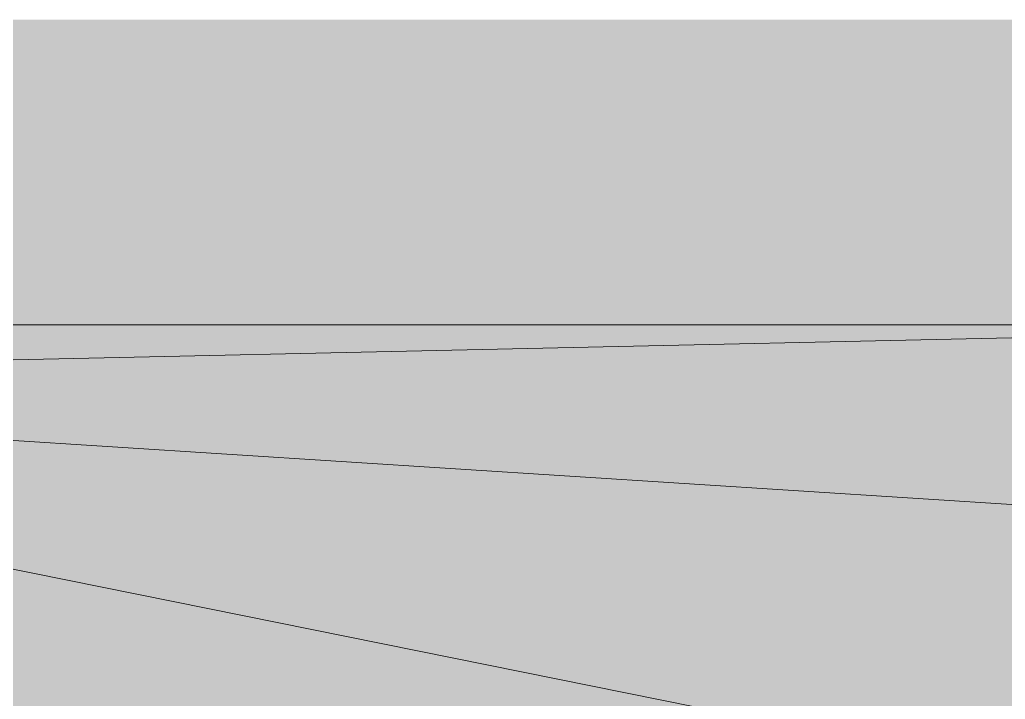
# Model space of a CAD drawing. Header units: millimetres. Extents: x -44638 to 64413, y -26305 to 6660.
# Drawn here: x -16178 to -9803, y 2263 to 6660 of the extents above; entities that cross this region are included whole.
import ezdxf

# ---------------------------------------------------------------- set-up
doc = ezdxf.new("R2010")
doc.units = ezdxf.units.MM
doc.layers.add('A-FLOR', color=192, linetype='Continuous', lineweight=9)
doc.layers.add('A-FLOR-PATT', color=8, linetype='Continuous', lineweight=9)

msp = doc.modelspace()

# ---------------------------------------------------------------- hatches: boundary and pattern name
at = {"layer": 'A-FLOR-PATT', "lineweight": 5}
h = msp.add_hatch(dxfattribs=at)
h.set_pattern_fill('FP_44', color=254, style=0, pattern_type=2)
h.set_pattern_definition([(359.97434, (-16.88, -5.97), (812.2859, 202.8202), [33.507, -575.708, -3858.359]), (359.97434, (-16.88, -5.97), (812.2859, 202.8202), [-609.215, 33.507, -575.708, -3249.145]), (359.97434, (-16.88, -5.97), (812.2859, 202.8202), [-1218.429, 33.507, -1184.922, -2030.715]), (359.97434, (-16.88, -5.97), (812.2859, 202.8202), [-2436.858, 33.507, -575.708, -1421.501]), (359.97434, (-16.88, -5.97), (812.2859, 202.8202), [-3046.073, 33.507, -372.636, -1015.358]), (359.97434, (-16.88, -5.97), (812.2859, 202.8202), [-3452.216, 33.507, -981.851]), (119.98, (287.73, 95.48), (-582.0093, 602.5172), [33.527, -576.058, -3860.709]), (119.98, (287.73, 95.48), (-582.0093, 602.5172), [-609.586, 33.527, -576.058, -3251.123]), (119.98, (287.73, 95.48), (-582.0093, 602.5172), [-1219.171, 33.527, -1185.644, -2031.952]), (119.98, (287.73, 95.48), (-582.0093, 602.5172), [-2438.342, 33.527, -576.058, -1422.366]), (119.98, (287.73, 95.48), (-582.0093, 602.5172), [-3047.928, 33.527, -372.863, -1015.976]), (119.98, (287.73, 95.48), (-582.0093, 602.5172), [-3454.318, 33.527, -982.449]), (240.007, (389.26, 501.8), (-230.2826, -805.3377), [33.514, -575.835, -3859.212]), (240.007, (389.26, 501.8), (-230.2826, -805.3377), [-609.349, 33.514, -575.835, -3249.863]), (240.007, (389.26, 501.8), (-230.2826, -805.3377), [-1218.699, 33.514, -1185.184, -2031.164]), (240.007, (389.26, 501.8), (-230.2826, -805.3377), [-2437.397, 33.514, -575.835, -1421.815]), (240.007, (389.26, 501.8), (-230.2826, -805.3377), [-3046.746, 33.514, -372.719, -1015.582]), (240.007, (389.26, 501.8), (-230.2826, -805.3377), [-3452.979, 33.514, -982.068])])
h.paths.add_polyline_path([(-9238.9, 4685.3), (-9201.8, 4685.3), (-9255.1, 6660.3), (-20652.1, 6660.3), (-30280.6, 4685.3), (-11007.9, 4685.3)])
h = msp.add_hatch(dxfattribs=at)
h.set_pattern_fill('FP_30', color=53, style=0, pattern_type=2)
h.set_pattern_definition([(223.46, (18184.12, -2522.065), (2.49779, -131.05225), [286.873, -95.624]), (317.767, (18114.71, -2587.84), (2.49828, -131.052), [291.352, -97.117])])
h.paths.add_polyline_path([(-22288.5, 4327.8), (-5912.7, 4685.3), (-30280.6, 4685.3), (-23501.2, 4382)])
h = msp.add_hatch(dxfattribs=at)
h.set_pattern_fill('FP_32', color=53, style=0, pattern_type=2)
h.set_pattern_definition([(218.97, (14048.8, -4075.76), (-8.99188, -131.53486), [289.478, -96.493]), (312.983, (13973.78, -4136.45), (-8.99225, -131.53435), [290.542, -96.847])])
h.paths.add_polyline_path([(-5912.7, 3275.6), (-5906.1, 4685.3), (-22288.5, 4327.8), (-5938.1, 3277.2)])
h = msp.add_hatch(dxfattribs=at)
h.set_pattern_fill('FP_27', color=53, style=0, pattern_type=2)
h.set_pattern_definition([(220.316, (-15237.69, 1736.52), (-11.5378, -140.94), [299.949, -99.983]), (310.314, (-15313.93, 1671.83), (-11.5385, -140.9399), [299.999, -100])])
h.paths.add_polyline_path([(-6160.1, 1035.1), (-6160.1, 1076.1), (-22288.5, 4327.8), (-22339, 4203), (-22272.6, 4195.5), (-22272.6, 1305.9), (-11007.9, 1116.6)])
h = msp.add_hatch(dxfattribs=at)
h.set_pattern_fill('FP_31', color=53, style=0, pattern_type=2)
h.set_pattern_definition([(213.739, (14076.56, -2893.85), (-27.62406, -138.69647), [299.991, -99.997]), (303.735, (13993.4, -2949.39), (-27.62264, -138.69675), [299.983, -99.994])])
h.paths.add_polyline_path([(-6160.1, 1076.1), (-6160.1, 1160.3), (-5936.6, 1160.3), (-5912.7, 3275.6), (-22288.5, 4327.8), (-11007.9, 2053.5)])

# ---------------------------------------------------------------- linework, layer by layer
at = {"layer": 'A-FLOR', "color": 9}
for p, q in [((9169.1, 4685.3), (-29039.6, 4685.3)), ((-22288.5, 4327.8), (-5906.1, 4685.3)), ((-6160.1, 1076.1), (-22288.5, 4327.8)), ((-5912.7, 3275.6), (-22288.5, 4327.8))]:
    msp.add_line(p, q, dxfattribs=at)

doc.saveas('drawing.dxf')
